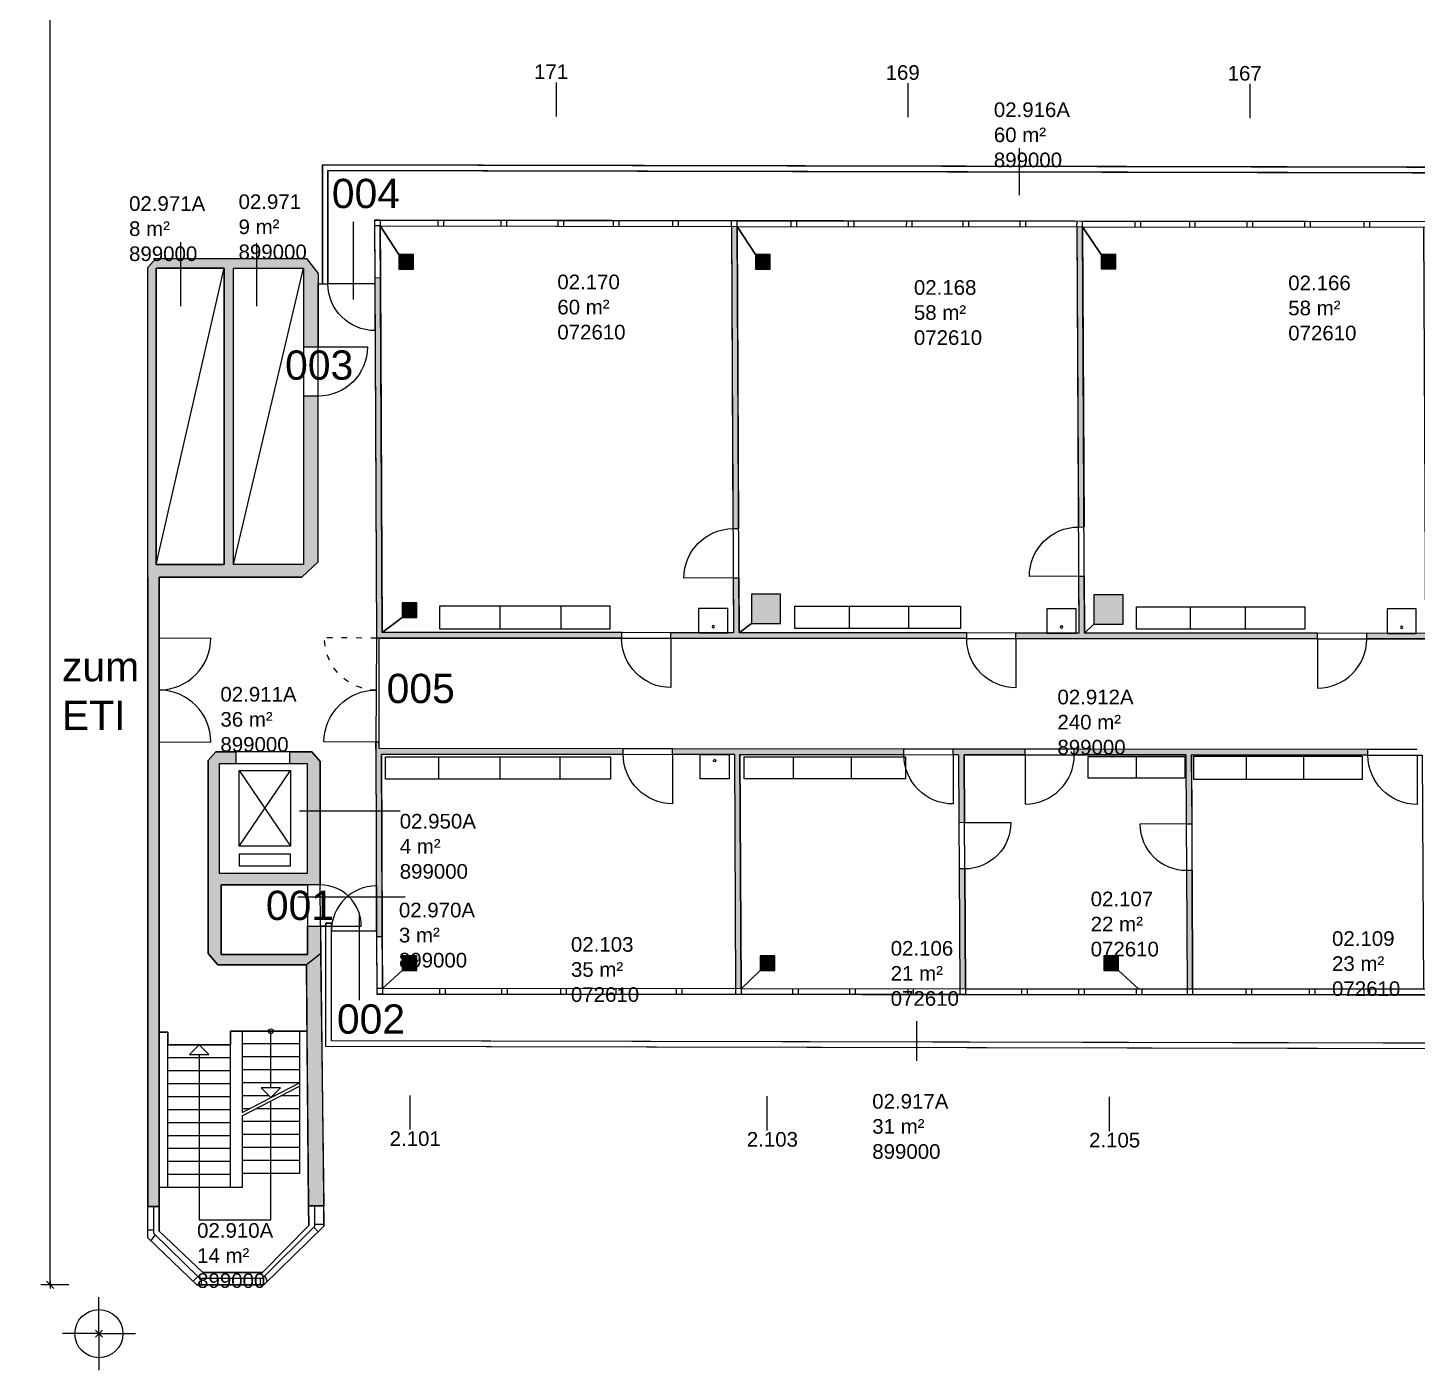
# Model space of a CAD drawing. Header units: metres. Extents: x -1 to 148, y -1 to 108.
# Drawn here: x -1.46 to 27.03, y -0.75 to 26.78 of the extents above; entities that cross this region are included whole.
import ezdxf

# ---------------------------------------------------------------- set-up
doc = ezdxf.new("R2010")
doc.units = ezdxf.units.M
doc.header["$MEASUREMENT"] = 0
doc.linetypes.add('ACAD_ISO03W100', pattern=[30, 12, -18])
doc.layers.get('0').update_dxf_attribs({"linetype": 'CONTINUOUS'})
for name, color, linetype in [('BEMASZUNG', 8, 'CONTINUOUS'), ('Unchanged', 8, 'CONTINUOUS'), ('Unchanged Layer Off', 2, 'CONTINUOUS')]:
    doc.layers.add(name, color=color, linetype=linetype)
doc.styles.add('ARIAL', font='arial.ttf')
doc.dimstyles.new('Meter_Bem', dxfattribs={"dimtxt": 0.35, "dimasz": 0.015, "dimexe": 0, "dimexo": 0.1, "dimgap": 0.05, "dimtad": 1, "dimzin": 0, "dimdsep": 46, "dimtxsty": 'ARIAL', "dimblk1": 'mass1', "dimblk2": 'mass2', "dimsah": 1, "dimcen": 0.125, "dimse1": 1, "dimse2": 1, "dimclrd": 256, "dimclre": 1, "dimclrt": 256, "dimazin": 0, "dimtp": 102033525.0, "dimtm": 1, "dimtfac": 1, "dimtix": 1, "dimtmove": 2, "dimatfit": 3, "dimldrblk": 'mass2', "dimfxl": 1, "dimtolj": 1, "dimtzin": 0, "dimlwd": -1, "dimarcsym": 0})

# ---------------------------------------------------------------- blocks, each defined once
blk = doc.blocks.new('Tuer')
at = {"layer": 'Unchanged'}
blk.add_line((0, 0), (0, 0.82), dxfattribs=at)
blk.add_arc((0, 0), 0.82, 90, 180, dxfattribs=at)
blk = doc.blocks.new('tueren')
at = {"layer": 'Unchanged', "linetype": 'ACAD_ISO03W100', "ltscale": 0.01}
blk.add_line((92.527, 97.642), (92.527, 98.708), dxfattribs=at)
at = {"layer": 'Unchanged'}
blk.add_line((94.658, 97.642), (94.658, 98.708), dxfattribs=at)
at = {"layer": 'Unchanged', "linetype": 'ACAD_ISO03W100', "ltscale": 0.01}
blk.add_arc((92.527, 97.642), 1.066, 360, 90, dxfattribs=at)
at = {"layer": 'Unchanged'}
blk.add_arc((94.658, 97.642), 1.066, 90, 180, dxfattribs=at)
blk = doc.blocks.new('Ausgussbecken')
at = {"layer": 'Unchanged'}
blk.add_lwpolyline([(-0.185, 0), (0.415, 0), (0.415, -0.5), (-0.185, -0.5)], close=True, dxfattribs=at)
at = {"layer": 'Unchanged', "linetype": 'Continuous'}
blk.add_circle((0.115, -0.124), 0.0253, dxfattribs=at)
blk = doc.blocks.new('Raumstempel')
at = {"layer": 'Unchanged', "linetype": 'ByBlock', "style": 'ARIAL'}
for tag, p in [('HOERSAALNUMMER', (0, 1.029)), ('ANZAHL PLAETZE', (0, 0.514)), ('RAUMNUMMER', (0, 0)), ('FLÄCHE', (0, -0.514)), ('INSTITUTSNUMMER1', (0, -1.029)), ('INSTITUTSNUMMER2', (0, -1.543))]:
    blk.add_attdef(tag, p, '', height=0.3, dxfattribs=at)
blk = doc.blocks.new('Einfuegepunkt')
at = {"layer": 'Unchanged'}
for p, q in [((0, 0), (0, 0.75)), ((0, 0), (-0.75, 0)), ((-0.071, 0.071), (0.071, -0.071)), ((0.071, 0.071), (-0.071, -0.071)), ((0, 0), (0, -0.75)), ((0, 0), (0.75, 0))]:
    blk.add_line(p, q, dxfattribs=at)
blk.add_circle((0, 0), 0.493, dxfattribs=at)
blk = doc.blocks.new('mass1')
at = {"layer": 'Unchanged'}
for p, q in [((0, 25.5), (0, -12.75)), ((-5, -5), (5, 5)), ((-5, 0), (5, 0))]:
    blk.add_line(p, q, dxfattribs=at)
blk = doc.blocks.new('mass2')
at = {"layer": 'Unchanged'}
for p, q in [((5, 5), (-5, -5)), ((5, 0), (-5, 0)), ((0, -25.5), (0, 12.75))]:
    blk.add_line(p, q, dxfattribs=at)
blk = doc.blocks.new('*D12')
at = {"layer": 'BEMASZUNG', "transparency": 16777216}
blk.add_line((-1, 1.015), (-1, 106.295), dxfattribs=at)
at = {"layer": 'BEMASZUNG', "transparency": 16777216, "xscale": 0.015, "yscale": 0.015, "zscale": 0.015}
for name, p, rotation in [('mass2', (-1, 106.31), 90), ('mass1', (-1, 1), 270)]:
    blk.add_blockref(name, p, dxfattribs=dict(at, rotation=rotation))
at = {"layer": 'BEMASZUNG', "transparency": 16777216, "insert": (-1.229, 53.655), "char_height": 0.35, "attachment_point": 5, "rotation": 90, "style": 'ARIAL'}
blk.add_mtext('\\A1;105.31', dxfattribs=at)

msp = doc.modelspace()

# ---------------------------------------------------------------- hatches: boundary and pattern name
at = {"layer": 'Unchanged'}
for points in [[(13.086, 22.71), (12.971, 22.71), (13, 16.51), (13.115, 16.511)], [(4.255, 22.049), (1.169, 22.049), (1, 21.867), (1, 15.717), (1.235, 15.517), (1.235, 15.774), (1.172, 15.774), (1.172, 21.853), (2.568, 21.853), (2.757, 21.853), (4.196, 21.853), (4.196, 21.533), (4.497, 21.533), (4.497, 21.746)], [(6.447, 21.835), (6.447, 22.135), (6.147, 22.135), (6.147, 21.835)], [(13.762, 21.835), (13.762, 22.135), (13.462, 22.135), (13.462, 21.835)], [(20.847, 21.836), (20.847, 22.136), (20.547, 22.136), (20.547, 21.836)], [(5.806, 14.381), (5.771, 21.658), (5.656, 21.657), (5.692, 14.266), (10.718, 14.262), (10.718, 14.377)], [(1.235, 15.517), (1, 15.717), (1, 15.517), (1, 2.61), (1.235, 2.61)], [(17.793, 14.256), (17.793, 14.371), (13.126, 14.375), (13.12, 15.501), (13.005, 15.5), (13.011, 14.375), (11.728, 14.376), (11.728, 14.261)], [(13.378, 15.164), (13.378, 14.564), (13.978, 14.564), (13.978, 15.164)], [(20.402, 15.152), (20.402, 14.552), (21.002, 14.552), (21.002, 15.152)], [(6.518, 14.687), (6.518, 14.987), (6.218, 14.987), (6.218, 14.687)], [(10.752, 11.879), (10.752, 11.994), (5.746, 11.999), (5.746, 12.135), (5.676, 12.135), (5.676, 11.999), (5.694, 8.144), (5.809, 8.145), (5.791, 11.884)], [(18.989, 11.872), (18.989, 11.987), (17.515, 11.988), (17.515, 11.873), (17.627, 11.873), (17.634, 10.48), (17.749, 10.481), (17.742, 11.873)], [(19.999, 11.986), (19.999, 11.871), (22.287, 11.869), (22.294, 10.453), (22.409, 10.454), (22.402, 11.869), (26.019, 11.866), (26.019, 11.981)], [(4.536, 11.733), (4.366, 11.934), (3.915, 11.934), (3.915, 11.695), (4.268, 11.695), (4.268, 9.438), (2.474, 9.438), (2.474, 11.695), (2.815, 11.695), (2.815, 11.934), (2.4, 11.934), (2.241, 11.752), (2.241, 9.205), (2.241, 7.799), (2.436, 7.563), (4.253, 7.563), (4.275, 7.777), (2.509, 7.777), (2.509, 9.205), (4.536, 9.205)], [(4.541, 8.358), (4.275, 8.358), (4.275, 7.777), (4.253, 7.563), (4.541, 7.788)], [(4.541, 7.788), (4.253, 7.563), (4.299, 2.624), (4.614, 2.624)], [(6.515, 7.447), (6.515, 7.747), (6.215, 7.747), (6.215, 7.447)], [(13.859, 7.447), (13.859, 7.747), (13.559, 7.747), (13.559, 7.447)], [(20.907, 7.447), (20.907, 7.747), (20.607, 7.747), (20.607, 7.447)]]:
    msp.add_hatch(color=256, dxfattribs=at).paths.add_polyline_path(points)
h = msp.add_hatch(color=256, dxfattribs=at)
h.paths.add_polyline_path([(27.306, 15.499), (27.191, 15.499), (27.196, 14.363), (25.995, 14.364), (25.995, 14.249), (32.167, 14.243), (32.167, 14.358), (27.311, 14.362)])
h.paths.add_polyline_path([(27.186, 16.509), (27.301, 16.509), (27.271, 22.693), (27.156, 22.693)])
h.paths.add_polyline_path([(20.168, 22.701), (20.053, 22.701), (20.083, 16.544), (20.198, 16.545)])
h.paths.add_polyline_path([(20.203, 15.534), (20.088, 15.534), (20.093, 14.369), (18.803, 14.37), (18.803, 14.255), (24.985, 14.249), (24.985, 14.364), (20.208, 14.369)])
h = msp.add_hatch(color=256, dxfattribs=at)
h.paths.add_polyline_path([(4.497, 21.533), (4.196, 21.533), (4.196, 20.239), (4.497, 20.239)])
h.paths.add_polyline_path([(4.497, 19.229), (4.196, 19.229), (4.196, 15.774), (2.757, 15.774), (2.757, 21.853), (2.568, 21.853), (2.568, 15.774), (1.235, 15.774), (1.235, 15.517), (4.157, 15.517), (4.497, 15.831)])
h = msp.add_hatch(color=256, dxfattribs=at)
h.paths.add_polyline_path([(22.413, 9.504), (22.298, 9.503), (22.31, 7.065), (22.425, 7.065)])
h.paths.add_polyline_path([(17.65, 7.068), (17.765, 7.068), (17.753, 9.531), (17.638, 9.53)])
h.paths.add_polyline_path([(13.052, 7.071), (13.167, 7.071), (13.144, 11.877), (16.505, 11.874), (16.505, 11.989), (11.762, 11.993), (11.762, 11.878), (13.029, 11.877)])

# ---------------------------------------------------------------- linework, layer by layer
for p, q in [((18.866, 24.316), (18.866, 23.352)), ((33.158, 23.909), (4.581, 23.974)), ((4.581, 23.974), (4.581, 21.533)), ((4.696, 23.858), (4.696, 21.533)), ((33.273, 23.794), (4.696, 23.858)), ((5.651, 22.834), (5.656, 21.657)), ((5.651, 22.834), (5.766, 22.834)), ((5.766, 22.834), (13.085, 22.825)), ((5.766, 22.834), (5.771, 21.658)), ((6.957, 22.718), (6.957, 22.833)), ((7.072, 22.717), (7.072, 22.832)), ((8.246, 22.716), (8.246, 22.831)), ((8.361, 22.716), (8.361, 22.831)), ((9.417, 22.714), (9.417, 22.829)), ((9.532, 22.714), (9.532, 22.829)), ((10.55, 22.713), (10.55, 22.828)), ((10.665, 22.713), (10.665, 22.828)), ((11.768, 22.712), (11.768, 22.827)), ((11.883, 22.711), (11.883, 22.826)), ((12.971, 22.71), (12.971, 22.825)), ((13.085, 22.825), (20.168, 22.816)), ((13.086, 22.71), (13.086, 22.825)), ((14.192, 22.709), (14.193, 22.824)), ((14.307, 22.708), (14.308, 22.823)), ((15.37, 22.707), (15.37, 22.822)), ((15.485, 22.707), (15.485, 22.822)), ((16.561, 22.706), (16.562, 22.821)), ((16.676, 22.706), (16.677, 22.821)), ((17.723, 22.704), (17.723, 22.819)), ((17.838, 22.704), (17.838, 22.819)), ((18.887, 22.703), (18.887, 22.818)), ((19.002, 22.703), (19.002, 22.818)), ((20.053, 22.701), (20.054, 22.816)), ((20.168, 22.816), (27.271, 22.808)), ((20.168, 22.701), (20.169, 22.816)), ((21.247, 22.7), (21.247, 22.815)), ((21.362, 22.7), (21.362, 22.815)), ((22.364, 22.699), (22.364, 22.814)), ((22.479, 22.698), (22.479, 22.813)), ((23.544, 22.697), (23.544, 22.812)), ((23.659, 22.697), (23.659, 22.812)), ((24.726, 22.696), (24.726, 22.811)), ((24.841, 22.696), (24.841, 22.811)), ((25.943, 22.694), (25.943, 22.809)), ((26.058, 22.694), (26.058, 22.809)), ((5.766, 22.719), (5.651, 22.718)), ((5.766, 22.719), (13.086, 22.71)), ((12.971, 22.71), (13, 16.51)), ((13.086, 22.71), (13.115, 16.511)), ((13.086, 22.71), (20.168, 22.701)), ((20.053, 22.701), (20.083, 16.544)), ((20.168, 22.701), (20.198, 16.545)), ((20.168, 22.701), (27.271, 22.693)), ((1.672, 22.386), (1.672, 21.072)), ((3.232, 22.368), (3.232, 21.072)), ((1, 21.867), (1.169, 22.049)), ((4.255, 22.049), (4.497, 21.746)), ((2.568, 21.853), (1.172, 21.853)), ((1.172, 21.853), (1.172, 15.774)), ((1.172, 15.774), (2.568, 21.853)), ((2.568, 15.774), (2.568, 21.853)), ((2.757, 15.774), (2.757, 21.853)), ((2.757, 21.853), (4.196, 21.853)), ((2.757, 15.774), (4.196, 21.853)), ((4.196, 21.853), (4.196, 21.533)), ((5.656, 21.657), (5.771, 21.658)), ((5.656, 21.657), (5.692, 14.266)), ((5.771, 21.658), (5.806, 14.381)), ((4.196, 21.533), (4.196, 20.239)), ((4.497, 21.533), (4.696, 21.533)), ((4.696, 21.533), (5.657, 21.537)), ((4.196, 20.239), (4.497, 20.239)), ((4.196, 20.239), (4.196, 19.229)), ((4.497, 19.229), (4.196, 19.229)), ((4.196, 19.229), (4.196, 15.774)), ((4.497, 15.831), (4.497, 19.229)), ((20.083, 16.544), (20.198, 16.545)), ((13, 16.51), (13.115, 16.511)), ((1.172, 15.774), (1.235, 15.774)), ((1.235, 15.774), (2.568, 15.774)), ((4.196, 15.774), (2.757, 15.774)), ((4.157, 15.517), (4.497, 15.831)), ((1, 15.517), (1, 2.61)), ((1.235, 15.517), (1.235, 2.61)), ((4.157, 15.517), (1.235, 15.517)), ((13.005, 15.5), (13.12, 15.501)), ((13.005, 15.5), (13.011, 14.375)), ((13.12, 15.501), (13.126, 14.375)), ((20.088, 15.534), (20.203, 15.534)), ((20.088, 15.534), (20.093, 14.369)), ((20.203, 15.534), (20.208, 14.369)), ((8.229, 14.446), (8.229, 14.927)), ((9.471, 14.927), (9.471, 14.446)), ((15.384, 14.923), (15.384, 14.462)), ((16.606, 14.462), (16.606, 14.923)), ((22.373, 14.907), (22.373, 14.45)), ((23.511, 14.45), (23.511, 14.907)), ((1.229, 14.266), (2.294, 14.272)), ((10.718, 14.262), (5.692, 14.266)), ((10.718, 14.377), (5.806, 14.381)), ((10.718, 14.262), (10.718, 14.377)), ((13.011, 14.375), (11.728, 14.376)), ((11.728, 14.261), (11.728, 14.376)), ((17.793, 14.256), (11.728, 14.261)), ((17.793, 14.371), (13.126, 14.375)), ((17.793, 14.256), (17.793, 14.371)), ((20.093, 14.369), (18.803, 14.37)), ((18.803, 14.255), (18.803, 14.37)), ((24.985, 14.249), (18.803, 14.255)), ((24.985, 14.364), (20.208, 14.369)), ((24.985, 14.249), (24.985, 14.364)), ((27.196, 14.363), (25.995, 14.364)), ((25.995, 14.249), (25.995, 14.364)), ((32.167, 14.243), (25.995, 14.249)), ((1.229, 12.135), (2.294, 12.129)), ((5.676, 11.999), (5.676, 12.135)), ((5.676, 12.135), (5.746, 12.135)), ((5.676, 11.999), (5.694, 8.144)), ((5.746, 11.999), (5.746, 12.135)), ((10.752, 11.994), (5.746, 11.999)), ((10.752, 11.879), (10.752, 11.994)), ((11.762, 11.878), (11.762, 11.993)), ((16.505, 11.989), (11.762, 11.993)), ((16.505, 11.874), (16.505, 11.989)), ((17.515, 11.873), (17.515, 11.988)), ((18.989, 11.987), (17.515, 11.988)), ((18.989, 11.872), (18.989, 11.987)), ((19.999, 11.871), (19.999, 11.986)), ((26.019, 11.981), (19.999, 11.986)), ((26.019, 11.866), (26.019, 11.981)), ((2.241, 11.752), (2.4, 11.934)), ((2.241, 9.205), (2.241, 11.752)), ((2.4, 11.934), (2.815, 11.934)), ((2.815, 11.695), (2.815, 11.934)), ((2.815, 11.695), (3.915, 11.695)), ((3.915, 11.695), (3.915, 11.934)), ((3.915, 11.934), (4.366, 11.934)), ((4.366, 11.934), (4.536, 11.733)), ((4.536, 11.733), (4.536, 9.205)), ((5.791, 11.884), (5.809, 8.145)), ((10.752, 11.879), (5.791, 11.884)), ((6.967, 11.37), (6.967, 11.828)), ((8.226, 11.37), (8.226, 11.828)), ((9.459, 11.37), (9.459, 11.828)), ((13.029, 11.877), (11.762, 11.878)), ((13.029, 11.877), (13.052, 7.071)), ((13.144, 11.877), (13.167, 7.071)), ((16.505, 11.874), (13.144, 11.877)), ((14.24, 11.378), (14.24, 11.833)), ((15.429, 11.378), (15.429, 11.833)), ((17.627, 11.873), (17.515, 11.873)), ((17.627, 11.873), (17.634, 10.48)), ((17.742, 11.873), (17.749, 10.481)), ((18.989, 11.872), (17.742, 11.873)), ((22.287, 11.869), (19.999, 11.871)), ((21.271, 11.393), (21.271, 11.834)), ((22.287, 11.869), (22.294, 10.453)), ((22.402, 11.869), (22.409, 10.454)), ((26.019, 11.866), (22.402, 11.869)), ((23.531, 11.365), (23.531, 11.843)), ((24.703, 11.365), (24.703, 11.843)), ((2.878, 9.999), (3.925, 11.549)), ((2.878, 11.549), (3.925, 9.999)), ((4.114, 10.721), (6.178, 10.721)), ((17.749, 10.481), (17.634, 10.48)), ((22.294, 10.453), (22.409, 10.454)), ((17.753, 9.531), (17.638, 9.53)), ((17.638, 9.53), (17.65, 7.068)), ((17.753, 9.531), (17.765, 7.068)), ((22.298, 9.503), (22.413, 9.504)), ((22.298, 9.503), (22.31, 7.065)), ((22.413, 9.504), (22.425, 7.065)), ((2.241, 7.799), (2.241, 9.205)), ((2.509, 9.205), (2.509, 7.777)), ((4.536, 9.205), (2.509, 9.205)), ((4.081, 8.962), (6.276, 8.962)), ((4.275, 7.777), (4.275, 8.358)), ((4.275, 8.358), (4.541, 8.358)), ((4.541, 8.358), (4.541, 7.788)), ((4.652, 5.888), (4.652, 8.419)), ((4.652, 8.419), (4.767, 8.419)), ((4.767, 6.003), (4.767, 8.419)), ((5.694, 8.259), (4.767, 8.255)), ((5.694, 8.144), (5.809, 8.145)), ((5.694, 8.144), (5.7, 6.961)), ((5.809, 8.145), (5.815, 6.961)), ((2.436, 7.563), (2.241, 7.799)), ((2.509, 7.777), (4.275, 7.777)), ((4.541, 7.788), (4.253, 7.563)), ((4.541, 7.788), (4.614, 2.624)), ((4.253, 7.563), (2.436, 7.563)), ((4.299, 2.624), (4.253, 7.563)), ((5.814, 7.076), (5.699, 7.076)), ((5.815, 6.961), (5.7, 6.961)), ((13.167, 7.071), (5.814, 7.076)), ((13.168, 6.956), (5.815, 6.961)), ((6.986, 7.076), (6.985, 6.961)), ((7.101, 7.075), (7.1, 6.96)), ((8.253, 7.075), (8.252, 6.96)), ((8.368, 7.075), (8.367, 6.96)), ((9.464, 7.074), (9.464, 6.959)), ((9.579, 7.074), (9.579, 6.959)), ((10.596, 7.073), (10.596, 6.958)), ((10.711, 7.073), (10.711, 6.958)), ((11.836, 7.072), (11.836, 6.957)), ((11.951, 7.072), (11.951, 6.957)), ((13.052, 7.071), (13.052, 6.956)), ((17.765, 7.068), (13.167, 7.071)), ((13.167, 7.071), (13.167, 6.956)), ((17.766, 6.953), (13.168, 6.956)), ((14.223, 7.071), (14.223, 6.956)), ((14.338, 7.07), (14.338, 6.955)), ((15.392, 7.07), (15.392, 6.955)), ((15.507, 7.07), (15.507, 6.955)), ((16.582, 7.069), (16.582, 6.954)), ((16.697, 7.069), (16.697, 6.954)), ((17.65, 7.068), (17.65, 6.953)), ((22.425, 7.065), (17.765, 7.068)), ((17.765, 7.068), (17.765, 6.953)), ((22.426, 6.95), (17.766, 6.953)), ((18.917, 7.067), (18.917, 6.952)), ((19.032, 7.067), (19.032, 6.952)), ((20.088, 7.066), (20.088, 6.951)), ((20.203, 7.066), (20.203, 6.951)), ((21.267, 7.066), (21.266, 6.951)), ((21.382, 7.066), (21.381, 6.951)), ((22.31, 7.065), (22.31, 6.95)), ((27.27, 7.061), (22.425, 7.065)), ((22.425, 7.065), (22.425, 6.95)), ((27.27, 6.946), (22.426, 6.95)), ((23.514, 7.064), (23.514, 6.949)), ((23.629, 7.064), (23.629, 6.949)), ((24.815, 7.063), (24.815, 6.948)), ((24.93, 7.063), (24.93, 6.948)), ((25.937, 7.062), (25.937, 6.947)), ((26.052, 7.062), (26.052, 6.947)), ((16.767, 5.596), (16.767, 6.408)), ((1.413, 6.183), (1.235, 6.183)), ((1.413, 2.995), (1.413, 6.183)), ((2.94, 6.202), (4.111, 6.202)), ((3.526, 5.041), (3.526, 6.202)), ((4.111, 6.202), (4.266, 6.202)), ((4.111, 6.202), (4.111, 3.284)), ((35.574, 5.938), (4.767, 6.003)), ((2.697, 5.922), (1.413, 5.922)), ((1.855, 5.722), (2.055, 5.922)), ((1.855, 5.722), (2.255, 5.722)), ((2.055, 5.922), (2.255, 5.722)), ((2.055, 5.722), (2.055, 2.995)), ((4.111, 5.944), (2.94, 5.944)), ((35.149, 5.826), (4.652, 5.888)), ((2.697, 5.656), (1.413, 5.656)), ((4.111, 5.678), (2.94, 5.678)), ((2.697, 5.39), (1.413, 5.39)), ((4.111, 5.412), (2.94, 5.412)), ((4.111, 5.146), (2.94, 5.146)), ((2.94, 4.536), (4.111, 5.146)), ((2.697, 5.124), (1.413, 5.124)), ((2.697, 4.858), (1.413, 4.858)), ((2.94, 4.469), (4.111, 5.079)), ((3.487, 4.88), (2.94, 4.88)), ((3.726, 5.041), (3.326, 5.041)), ((3.526, 4.841), (3.326, 5.041)), ((3.726, 5.041), (3.526, 4.841)), ((3.601, 4.88), (3.565, 4.88)), ((4.111, 4.88), (3.731, 4.88)), ((2.697, 4.592), (1.413, 4.592)), ((3.09, 4.614), (2.94, 4.614)), ((4.111, 4.614), (3.22, 4.614)), ((3.526, 2.334), (3.526, 4.774)), ((2.697, 4.326), (1.413, 4.326)), ((4.111, 4.348), (2.94, 4.348)), ((2.697, 4.06), (1.413, 4.06)), ((4.111, 4.082), (2.94, 4.082)), ((2.697, 3.794), (1.413, 3.794)), ((4.111, 3.816), (2.94, 3.816)), ((2.697, 3.528), (1.413, 3.528)), ((4.111, 3.55), (2.94, 3.55)), ((2.697, 3.262), (1.413, 3.262)), ((4.111, 3.284), (2.94, 3.284)), ((1.413, 2.995), (1.235, 2.995)), ((2.697, 2.995), (1.413, 2.995)), ((2.055, 2.995), (2.055, 2.334)), ((1.235, 2.61), (1, 2.61)), ((1, 1.967), (1, 2.61)), ((1, 2.61), (1.235, 2.61)), ((1.117, 2.61), (1.117, 2.059)), ((1.235, 2.61), (1.235, 2.101)), ((4.614, 2.624), (4.299, 2.624)), ((4.301, 2.221), (4.299, 2.624)), ((4.299, 2.624), (4.614, 2.624)), ((4.427, 2.202), (4.427, 2.624)), ((4.614, 2.207), (4.614, 2.624)), ((2.055, 2.334), (3.526, 2.334)), ((1.117, 2.125), (1, 2.125)), ((1.15, 2.027), (1.061, 1.908)), ((1.117, 2.059), (2.064, 1.137)), ((1.235, 2.101), (2.132, 1.251)), ((3.353, 1.251), (4.301, 2.221)), ((3.353, 1.137), (4.427, 2.202)), ((3.379, 1), (4.614, 2.207)), ((4.406, 2.181), (4.494, 2.09)), ((4.427, 2.245), (4.614, 2.245)), ((1, 1.967), (2.008, 1)), ((2.025, 1.175), (1.93, 1.075)), ((2.132, 1.251), (3.353, 1.251)), ((3.405, 1.188), (3.449, 1.069)), ((2.008, 1), (3.379, 1)), ((2.064, 1.137), (3.353, 1.137)), ((2.099, 1.137), (2.099, 1)), ((3.304, 1.137), (3.304, 1))]:
    msp.add_line(p, q, dxfattribs=at)
for points in [[(1.169, 22.049), (4.255, 22.049)], [(1, 15.517), (1, 21.867)], [(4.497, 21.746), (4.497, 21.533)], [(4.497, 21.533), (4.497, 20.239)], [(3.915, 11.695), (4.268, 11.695), (4.268, 9.438), (2.474, 9.438), (2.474, 11.695), (2.815, 11.695)], [(2.94, 4.469), (2.94, 2.995), (2.697, 2.995), (2.697, 6.202), (2.94, 6.202), (2.94, 4.536)]]:
    msp.add_lwpolyline(points, dxfattribs=at)
for points in [[(6.147, 21.835), (6.447, 21.835), (6.447, 22.135), (6.147, 22.135)], [(13.462, 21.835), (13.762, 21.835), (13.762, 22.135), (13.462, 22.135)], [(20.547, 21.836), (20.847, 21.836), (20.847, 22.136), (20.547, 22.136)], [(13.378, 14.564), (13.978, 14.564), (13.978, 15.164), (13.378, 15.164)], [(20.402, 14.552), (21.002, 14.552), (21.002, 15.152), (20.402, 15.152)], [(6.218, 14.687), (6.518, 14.687), (6.518, 14.987), (6.218, 14.987)], [(10.473, 14.446), (6.991, 14.446), (6.991, 14.927), (10.473, 14.927)], [(17.665, 14.462), (14.267, 14.462), (14.267, 14.923), (17.665, 14.923)], [(24.723, 14.45), (21.276, 14.45), (21.276, 14.907), (24.723, 14.907)], [(10.491, 11.37), (5.875, 11.37), (5.875, 11.828), (10.491, 11.828)], [(16.539, 11.378), (13.231, 11.378), (13.231, 11.833), (16.539, 11.833)], [(22.262, 11.393), (20.28, 11.393), (20.28, 11.834), (22.262, 11.834)], [(25.899, 11.365), (22.452, 11.365), (22.452, 11.843), (25.899, 11.843)], [(3.925, 9.999), (2.878, 9.999), (2.878, 11.549), (3.925, 11.549)], [(3.925, 9.835), (2.878, 9.835), (2.878, 9.597), (3.925, 9.597)], [(6.215, 7.447), (6.515, 7.447), (6.515, 7.747), (6.215, 7.747)], [(13.559, 7.447), (13.859, 7.447), (13.859, 7.747), (13.559, 7.747)], [(20.607, 7.447), (20.907, 7.447), (20.907, 7.747), (20.607, 7.747)]]:
    msp.add_lwpolyline(points, close=True, dxfattribs=at)
msp.add_circle((3.526, 6.202), 0.05, dxfattribs=at)
for centre, start, end in [((1.229, 14.266), 270.3291, 0.3291), ((1.229, 12.135), 359.6709, 89.6709)]:
    msp.add_arc(centre, 1.066, start, end, dxfattribs=at)
at = {"layer": 'Unchanged Layer Off', "ltscale": 0.025}
for p, q in [((9.375, 25.663), (9.375, 24.963)), ((16.582, 25.647), (16.582, 24.947)), ((23.596, 25.631), (23.596, 24.931)), ((6.381, 4.184), (6.381, 4.884)), ((13.704, 4.169), (13.704, 4.869)), ((20.721, 4.154), (20.721, 4.854))]:
    msp.add_line(p, q, dxfattribs=at)
at = {"layer": 'Unchanged Layer Off'}
for p, q in [((5.212, 22.803), (5.212, 21.209)), ((5.343, 6.838), (5.343, 8.606))]:
    msp.add_line(p, q, dxfattribs=at)
at = {"layer": 'Unchanged Layer Off', "flags": 128}
for points in [[(35.633, 52.314), (35.633, 51.376), (34.256, 51.38), (34.255, 22.799), (5.766, 22.834), (5.651, 22.834), (5.651, 22.718), (5.656, 21.657), (5.657, 21.537), (4.696, 21.533), (4.696, 23.858), (33.273, 23.794), (33.273, 52.314), (35.633, 52.314)], [(5.766, 22.719), (6.147, 22.135), (6.147, 21.835), (6.447, 21.835), (6.447, 22.135), (6.147, 22.135), (5.766, 22.719), (12.971, 22.71), (13.011, 14.375), (5.806, 14.381), (6.218, 14.687), (6.518, 14.687), (6.518, 14.987), (6.218, 14.987), (6.218, 14.687), (5.806, 14.381)], [(13.086, 22.71), (13.462, 22.135), (13.462, 21.835), (13.762, 21.835), (13.762, 22.135), (13.462, 22.135), (13.086, 22.71), (20.053, 22.701), (20.093, 14.369), (13.126, 14.375), (13.378, 14.564), (13.978, 14.564), (13.978, 15.164), (13.378, 15.164), (13.378, 14.564), (13.126, 14.375)], [(20.168, 22.701), (20.547, 22.136), (20.547, 21.836), (20.847, 21.836), (20.847, 22.136), (20.547, 22.136), (20.168, 22.701), (27.156, 22.693), (27.196, 14.363), (20.208, 14.369), (20.402, 14.552), (21.002, 14.552), (21.002, 15.152), (20.402, 15.152), (20.402, 14.552), (20.208, 14.369), (20.168, 22.701)], [(1.172, 21.853), (2.568, 21.853), (2.568, 15.774), (1.172, 15.774)], [(2.757, 21.853), (4.196, 21.853), (4.196, 15.774), (2.757, 15.774), (2.757, 21.853)], [(4.497, 21.533), (4.581, 21.533), (4.696, 21.533), (5.657, 21.537), (5.692, 14.266), (5.676, 12.135), (5.676, 11.999), (5.694, 8.259), (4.767, 8.255), (4.767, 8.419), (4.652, 8.419), (4.652, 8.358), (4.541, 8.358), (4.536, 9.205), (4.536, 11.733), (4.366, 11.934), (3.915, 11.934), (2.815, 11.934), (2.4, 11.934), (2.241, 11.752), (2.241, 7.799), (2.436, 7.563), (4.253, 7.563), (4.266, 6.202), (2.697, 6.202), (2.697, 5.922), (1.413, 5.922), (1.413, 6.183), (1.235, 6.183), (1.235, 15.517), (4.157, 15.517), (4.497, 15.831), (4.497, 19.229), (4.497, 20.239), (4.497, 21.528), (4.497, 21.533)], [(2.474, 11.695), (4.268, 11.695), (4.268, 9.438), (2.474, 9.438)], [(5.791, 11.884), (13.029, 11.877), (13.052, 7.071), (5.814, 7.076), (6.215, 7.447), (6.515, 7.447), (6.515, 7.747), (6.215, 7.747), (6.215, 7.447), (5.814, 7.076), (5.791, 11.884)], [(13.144, 11.877), (17.627, 11.873), (17.634, 10.48), (17.638, 9.53), (17.65, 7.068), (13.167, 7.071), (13.559, 7.447), (13.859, 7.447), (13.859, 7.747), (13.559, 7.747), (13.559, 7.447), (13.167, 7.071)], [(17.742, 11.873), (22.287, 11.869), (22.294, 10.453), (22.298, 9.503), (22.31, 7.065), (21.324, 7.066), (20.907, 7.447), (20.907, 7.747), (20.607, 7.747), (20.607, 7.447), (20.907, 7.447), (21.324, 7.066), (17.765, 7.068), (17.753, 9.531), (17.748, 10.481), (17.742, 11.873)], [(22.402, 11.869), (26.019, 11.866), (27.029, 11.865), (27.132, 11.865), (27.155, 7.062), (22.425, 7.065), (22.413, 9.504), (22.413, 10.454)], [(2.509, 9.205), (4.275, 9.205), (4.275, 8.358), (4.275, 7.777), (2.509, 7.777)], [(4.767, 8.255), (5.694, 8.259), (5.7, 6.961), (35.578, 6.941), (35.574, 5.938), (4.767, 6.003), (4.767, 8.255)], [(1.235, 6.183), (1.413, 6.183), (1.413, 5.922), (2.697, 5.922), (2.697, 6.202), (4.266, 6.202), (4.299, 2.624), (4.301, 2.221), (3.353, 1.251), (2.132, 1.251), (1.235, 2.101), (1.235, 2.61), (1.235, 6.183)]]:
    msp.add_lwpolyline(points, close=True, dxfattribs=at)
for points in [[(35.149, 5.826), (4.652, 5.888), (4.652, 8.358), (4.541, 8.358), (4.614, 2.207), (3.379, 1), (2.008, 1), (1, 1.967), (1, 21.867), (1.169, 22.049), (4.255, 22.049), (4.497, 21.746), (4.497, 21.533), (4.581, 21.533), (4.581, 23.974), (33.158, 23.909)], [(27.029, 11.98), (26.019, 11.981), (19.999, 11.986), (18.989, 11.987), (17.515, 11.988), (16.505, 11.988), (11.762, 11.993), (10.752, 11.994), (5.746, 11.999), (5.746, 12.135), (5.748, 14.266), (10.718, 14.262), (11.728, 14.261), (17.793, 14.256), (18.803, 14.256), (24.985, 14.249), (25.995, 14.249), (32.167, 14.243)]]:
    msp.add_lwpolyline(points, dxfattribs=at)

# ---------------------------------------------------------------- block references
ref = msp.add_blockref('Raumstempel', (18.349, 25.466))
ref.add_attrib('RAUMNUMMER', '02.916A', (18.349, 24.952), dxfattribs={"layer": 'Unchanged', "color": 7, "height": 0.3, "style": 'ARIAL'})
ref.add_attrib('FLÄCHE_NGF', '60 m²', (18.349, 24.437), dxfattribs={"layer": 'Unchanged', "color": 7, "height": 0.3, "style": 'ARIAL'})
ref.add_attrib('NUTZER_1', '899000', (18.349, 23.923), dxfattribs={"layer": 'Unchanged', "color": 7, "height": 0.3, "style": 'ARIAL'})
ref = msp.add_blockref('Raumstempel', (2.863, 23.58))
ref.add_attrib('RAUMNUMMER', '02.971 ', (2.863, 23.066), dxfattribs={"layer": 'Unchanged', "color": 7, "height": 0.3, "style": 'ARIAL'})
ref.add_attrib('FLÄCHE_NGF', '9 m²', (2.863, 22.551), dxfattribs={"layer": 'Unchanged', "color": 7, "height": 0.3, "style": 'ARIAL'})
ref.add_attrib('NUTZER_1', '899000', (2.863, 22.037), dxfattribs={"layer": 'Unchanged', "color": 7, "height": 0.3, "style": 'ARIAL'})
ref = msp.add_blockref('Raumstempel', (0.618, 23.542))
ref.add_attrib('RAUMNUMMER', '02.971A', (0.618, 23.028), dxfattribs={"layer": 'Unchanged', "color": 7, "height": 0.3, "style": 'ARIAL'})
ref.add_attrib('FLÄCHE_NGF', '8 m²', (0.618, 22.513), dxfattribs={"layer": 'Unchanged', "color": 7, "height": 0.3, "style": 'ARIAL'})
ref.add_attrib('NUTZER_1', '899000', (0.618, 21.999), dxfattribs={"layer": 'Unchanged', "color": 7, "height": 0.3, "style": 'ARIAL'})
ref = msp.add_blockref('Raumstempel', (9.399, 21.934))
ref.add_attrib('RAUMNUMMER', '02.170', (9.399, 21.42), dxfattribs={"layer": 'Unchanged', "color": 7, "height": 0.3, "style": 'ARIAL'})
ref.add_attrib('FLÄCHE_NGF', '60 m²', (9.399, 20.905), dxfattribs={"layer": 'Unchanged', "color": 7, "height": 0.3, "style": 'ARIAL'})
ref.add_attrib('NUTZER_1', '072610', (9.399, 20.391), dxfattribs={"layer": 'Unchanged', "color": 7, "height": 0.3, "style": 'ARIAL'})
ref = msp.add_blockref('Raumstempel', (24.385, 21.914))
ref.add_attrib('RAUMNUMMER', '02.166', (24.385, 21.4), dxfattribs={"layer": 'Unchanged', "color": 7, "height": 0.3, "style": 'ARIAL'})
ref.add_attrib('FLÄCHE_NGF', '58 m²', (24.385, 20.886), dxfattribs={"layer": 'Unchanged', "color": 7, "height": 0.3, "style": 'ARIAL'})
ref.add_attrib('NUTZER_1', '072610', (24.385, 20.372), dxfattribs={"layer": 'Unchanged', "color": 7, "height": 0.3, "style": 'ARIAL'})
for p, xscale, yscale, zscale, rotation in [((5.657, 21.533), -1.171896145965048, 1.171896145965063, 1.171896145965063, 180), ((4.497, 20.239), -1.231707317073264, 1.23170731707328, 1.23170731707328, 270), ((20.088, 15.534), -1.231732666875722, 1.231732666875738, 1.231732666875737, 90.2741823644181), ((13.005, 15.5), -1.231732666875722, 1.231732666875738, 1.231732666875737, 90.27418236441817), ((11.728, 14.261), -1.231732666875729, 1.231732666875738, 1.231732666875737, 179.9502034098886), ((18.803, 14.255), -1.231732666875729, 1.231732666875738, 1.231732666875737, 179.9502034098886), ((24.985, 14.249), 1.231732666875729, 1.231732666875729, 1.231732666875729, 179.9502034098872), ((11.762, 11.878), -1.231732666875729, 1.231732666875738, 1.231732666875737, 179.9502034098886), ((17.515, 11.873), -1.231732666875729, 1.231732666875738, 1.231732666875737, 179.9502034098886), ((18.989, 11.872), 1.231732666875729, 1.231732666875729, 1.231732666875729, 179.9502034098872), ((27.029, 11.865), -1.231732666875729, 1.231732666875738, 1.231732666875737, 179.9502034098886), ((17.748, 10.481), -1.158536609388432, 1.158536609388449, 1.158536609388448, 270.2741823644184), ((22.294, 10.453), 1.15853658536593, 1.15853658536593, 1.15853658536593, 90.27418236441603), ((4.533, 8.358), 1.032893134932866, 1.032893134932866, 1.032893134932866, 270), ((5.694, 8.259), 1.129740388311047, 1.129740388311047, 1.129740388311047, 0.2741823644173504)]:
    msp.add_blockref('Tuer', p, dxfattribs=dict(xscale=xscale, yscale=yscale, zscale=zscale, rotation=rotation))
ref = msp.add_blockref('Raumstempel', (16.71, 21.822))
ref.add_attrib('RAUMNUMMER', '02.168', (16.71, 21.307), dxfattribs={"layer": 'Unchanged', "color": 7, "height": 0.3, "style": 'ARIAL'})
ref.add_attrib('FLÄCHE_NGF', '58 m²', (16.71, 20.793), dxfattribs={"layer": 'Unchanged', "color": 7, "height": 0.3, "style": 'ARIAL'})
ref.add_attrib('NUTZER_1', '072610', (16.71, 20.279), dxfattribs={"layer": 'Unchanged', "color": 7, "height": 0.3, "style": 'ARIAL'})
at = {"xscale": -1}
for name, p, rotation in [('Ausgussbecken', (12.481, 14.375), 180), ('Ausgussbecken', (19.622, 14.369), 180), ('Ausgussbecken', (26.596, 14.363), 180), ('tueren', (103.864, 106.23), 89.67089201689825)]:
    msp.add_blockref(name, p, dxfattribs=dict(at, rotation=rotation))
ref = msp.add_blockref('Raumstempel', (2.491, 13.478))
ref.add_attrib('RAUMNUMMER', '02.911A', (2.491, 12.964), dxfattribs={"layer": 'Unchanged', "color": 7, "height": 0.3, "style": 'ARIAL'})
ref.add_attrib('FLÄCHE_NGF', '36 m²', (2.491, 12.449), dxfattribs={"layer": 'Unchanged', "color": 7, "height": 0.3, "style": 'ARIAL'})
ref.add_attrib('NUTZER_1', '899000', (2.491, 11.935), dxfattribs={"layer": 'Unchanged', "color": 7, "height": 0.3, "style": 'ARIAL'})
ref = msp.add_blockref('Raumstempel', (19.653, 13.421))
ref.add_attrib('RAUMNUMMER', '02.912A', (19.653, 12.907), dxfattribs={"layer": 'Unchanged', "color": 7, "height": 0.3, "style": 'ARIAL'})
ref.add_attrib('FLÄCHE_NGF', '240 m²', (19.653, 12.392), dxfattribs={"layer": 'Unchanged', "color": 7, "height": 0.3, "style": 'ARIAL'})
ref.add_attrib('NUTZER_1', '899000', (19.653, 11.878), dxfattribs={"layer": 'Unchanged', "color": 7, "height": 0.3, "style": 'ARIAL'})
for name, p in [('Ausgussbecken', (12.51, 11.878)), ('Einfuegepunkt', (0, 0))]:
    msp.add_blockref(name, p)
ref = msp.add_blockref('Raumstempel', (6.168, 10.874))
ref.add_attrib('RAUMNUMMER', '02.950A', (6.168, 10.36), dxfattribs={"layer": 'Unchanged', "color": 7, "height": 0.3, "style": 'ARIAL'})
ref.add_attrib('FLÄCHE_NGF', '4 m²', (6.168, 9.845), dxfattribs={"layer": 'Unchanged', "color": 7, "height": 0.3, "style": 'ARIAL'})
ref.add_attrib('NUTZER_1', '899000', (6.168, 9.331), dxfattribs={"layer": 'Unchanged', "color": 7, "height": 0.3, "style": 'ARIAL'})
ref = msp.add_blockref('Raumstempel', (6.151, 9.053))
ref.add_attrib('RAUMNUMMER', '02.970A', (6.151, 8.538), dxfattribs={"layer": 'Unchanged', "color": 7, "height": 0.3, "style": 'ARIAL'})
ref.add_attrib('FLÄCHE_NGF', '3 m²', (6.151, 8.024), dxfattribs={"layer": 'Unchanged', "color": 7, "height": 0.3, "style": 'ARIAL'})
ref.add_attrib('NUTZER_1', '899000', (6.151, 7.51), dxfattribs={"layer": 'Unchanged', "color": 7, "height": 0.3, "style": 'ARIAL'})
ref = msp.add_blockref('Raumstempel', (20.334, 9.279))
ref.add_attrib('RAUMNUMMER', '02.107', (20.334, 8.765), dxfattribs={"layer": 'Unchanged', "color": 7, "height": 0.3, "style": 'ARIAL'})
ref.add_attrib('FLÄCHE_NGF', '22 m²', (20.334, 8.251), dxfattribs={"layer": 'Unchanged', "color": 7, "height": 0.3, "style": 'ARIAL'})
ref.add_attrib('NUTZER_1', '072610', (20.334, 7.737), dxfattribs={"layer": 'Unchanged', "color": 7, "height": 0.3, "style": 'ARIAL'})
ref = msp.add_blockref('Raumstempel', (9.678, 8.347))
ref.add_attrib('RAUMNUMMER', '02.103', (9.678, 7.833), dxfattribs={"layer": 'Unchanged', "color": 7, "height": 0.3, "style": 'ARIAL'})
ref.add_attrib('FLÄCHE_NGF', '35 m²', (9.678, 7.319), dxfattribs={"layer": 'Unchanged', "color": 7, "height": 0.3, "style": 'ARIAL'})
ref.add_attrib('NUTZER_1', '072610', (9.678, 6.805), dxfattribs={"layer": 'Unchanged', "color": 7, "height": 0.3, "style": 'ARIAL'})
ref = msp.add_blockref('Raumstempel', (16.234, 8.267))
ref.add_attrib('RAUMNUMMER', '02.106', (16.234, 7.753), dxfattribs={"layer": 'Unchanged', "color": 7, "height": 0.3, "style": 'ARIAL'})
ref.add_attrib('FLÄCHE_NGF', '21 m²', (16.234, 7.239), dxfattribs={"layer": 'Unchanged', "color": 7, "height": 0.3, "style": 'ARIAL'})
ref.add_attrib('NUTZER_1', '072610', (16.234, 6.725), dxfattribs={"layer": 'Unchanged', "color": 7, "height": 0.3, "style": 'ARIAL'})
ref = msp.add_blockref('Raumstempel', (25.283, 8.469))
ref.add_attrib('RAUMNUMMER', '02.109', (25.283, 7.954), dxfattribs={"layer": 'Unchanged', "color": 7, "height": 0.3, "style": 'ARIAL'})
ref.add_attrib('FLÄCHE_NGF', '23 m²', (25.283, 7.44), dxfattribs={"layer": 'Unchanged', "color": 7, "height": 0.3, "style": 'ARIAL'})
ref.add_attrib('NUTZER_1', '072610', (25.283, 6.926), dxfattribs={"layer": 'Unchanged', "color": 7, "height": 0.3, "style": 'ARIAL'})
ref = msp.add_blockref('Raumstempel', (15.856, 5.129))
ref.add_attrib('RAUMNUMMER', '02.917A', (15.856, 4.615), dxfattribs={"layer": 'Unchanged', "color": 7, "height": 0.3, "style": 'ARIAL'})
ref.add_attrib('FLÄCHE_NGF', '31 m²', (15.856, 4.101), dxfattribs={"layer": 'Unchanged', "color": 7, "height": 0.3, "style": 'ARIAL'})
ref.add_attrib('NUTZER_1', '899000', (15.856, 3.586), dxfattribs={"layer": 'Unchanged', "color": 7, "height": 0.3, "style": 'ARIAL'})
ref = msp.add_blockref('Raumstempel', (2.013, 2.481))
ref.add_attrib('RAUMNUMMER', '02.910A', (2.013, 1.967), dxfattribs={"layer": 'Unchanged', "color": 7, "height": 0.3, "style": 'ARIAL'})
ref.add_attrib('FLÄCHE_NGF', '14 m²', (2.013, 1.452), dxfattribs={"layer": 'Unchanged', "color": 7, "height": 0.3, "style": 'ARIAL'})
ref.add_attrib('NUTZER_1', '899000', (2.013, 0.938), dxfattribs={"layer": 'Unchanged', "color": 7, "height": 0.3, "style": 'ARIAL'})

# ---------------------------------------------------------------- texts
at = {"layer": 'Unchanged Layer Off', "style": 'ARIAL'}
for s, p in [('004', (4.775, 23.085)), ('003', (3.817, 19.565)), ('005', (5.899, 12.933)), ('001', (3.423, 8.484)), ('002', (4.879, 6.153))]:
    msp.add_text(s, height=0.6, dxfattribs=at).set_placement(p)
at = {"layer": 'Unchanged Layer Off', "linetype": 'Continuous', "char_height": 0.3, "width": 1.4607, "attachment_point": 1, "style": 'ARIAL'}
for s, insert in [('171', (8.922, 26.031)), ('169', (16.13, 26.015)), ('167', (23.143, 25.999)), ('2.101', (5.961, 4.15)), ('2.103', (13.284, 4.135)), ('2.105', (20.301, 4.12))]:
    msp.add_mtext(s, dxfattribs=dict(at, insert=insert))
at = {"layer": 'Unchanged Layer Off', "insert": (-0.758, 13.981), "char_height": 0.6, "attachment_point": 1, "style": 'ARIAL'}
msp.add_mtext_dynamic_manual_height_columns('zum\\PETI', width=3.88086, gutter_width=35, heights=[0], dxfattribs=at)

# ---------------------------------------------------------------- dimensions: what is measured, and where the dimension line sits
at = {"layer": 'BEMASZUNG'}
dim = msp.add_linear_dim(base=(-1, 106.31), p1=(2.008, 1), p2=(35.274, 106.31), angle=90, dimstyle='Meter_Bem', dxfattribs=at)
dim.commit()
dim.dimension.update_dxf_attribs({"geometry": '*D12', "text_midpoint": (-1.229, 53.655)})

doc.saveas('drawing.dxf')
